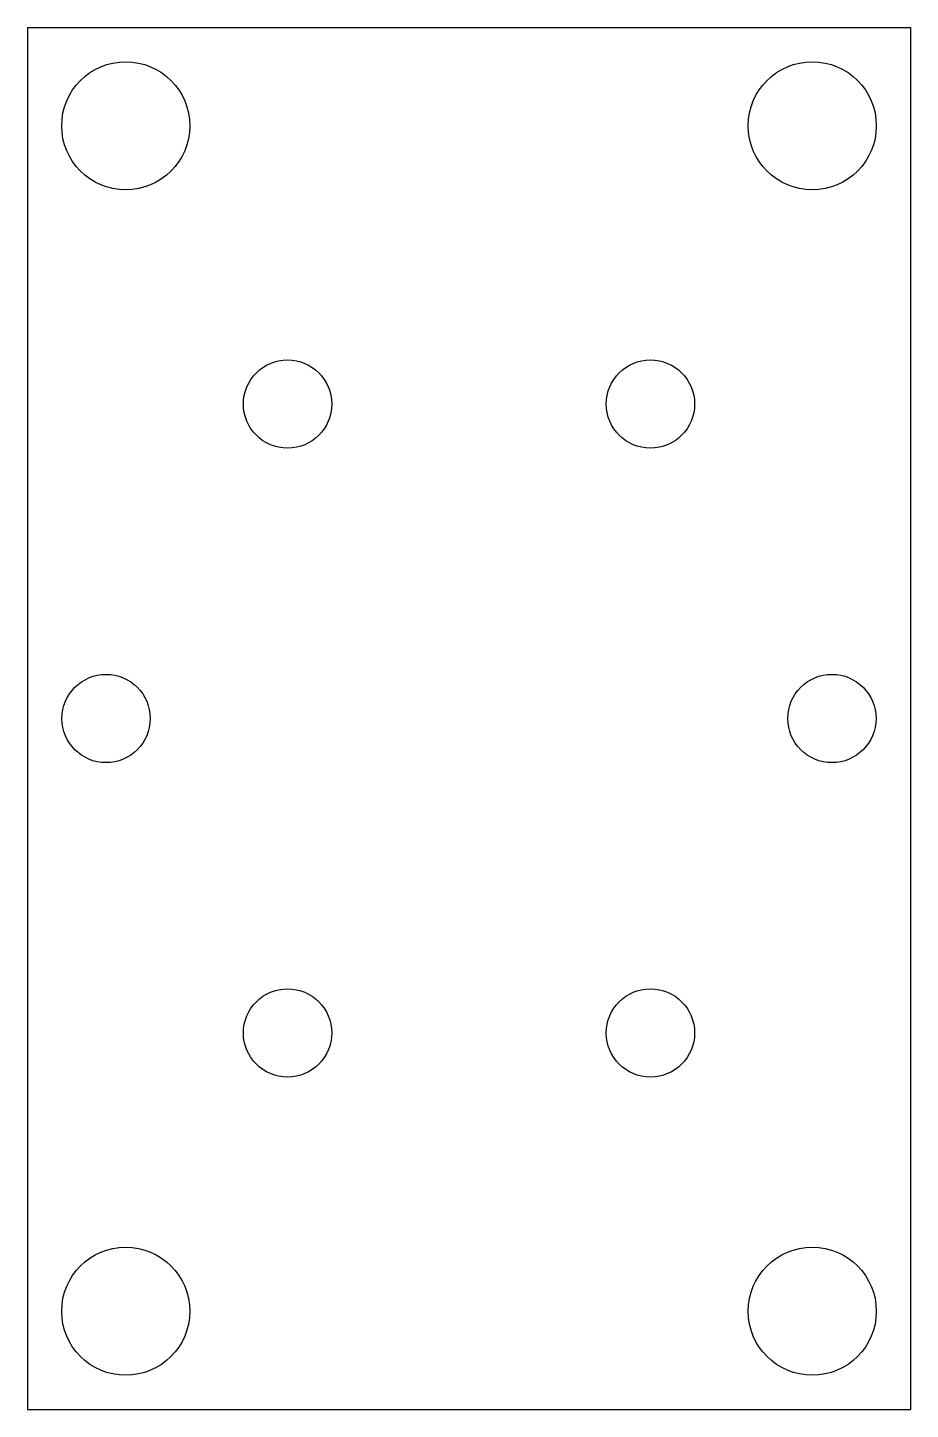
# Model space of a CAD drawing. Header units: millimetres. Extents: x -22.5 to 22.5, y -35.2 to 35.2.
import ezdxf

# ---------------------------------------------------------------- set-up
doc = ezdxf.new("R2010")
doc.units = ezdxf.units.MM

msp = doc.modelspace()

# ---------------------------------------------------------------- linework, layer by layer
at = {"color": 7, "linetype": 'Continuous', "lineweight": 25}
for p, q in [((-22.5, 35.2), (-22.5, -35.2)), ((-22.5, 35.2), (22.5, 35.2)), ((22.5, 35.2), (22.5, -35.2)), ((-22.5, -35.2), (22.5, -35.2))]:
    msp.add_line(p, q, dxfattribs=at)
for centre, radius in [((-17.5, 30.2), 3.264), ((17.5, 30.2), 3.264), ((-9.25, 16.021), 2.25), ((9.25, 16.021), 2.25), ((-18.5, 0), 2.25), ((18.5, 0), 2.25), ((-9.25, -16.021), 2.25), ((9.25, -16.021), 2.25), ((-17.5, -30.2), 3.264), ((17.5, -30.2), 3.264)]:
    msp.add_circle(centre, radius, dxfattribs=at)

doc.saveas('drawing.dxf')
